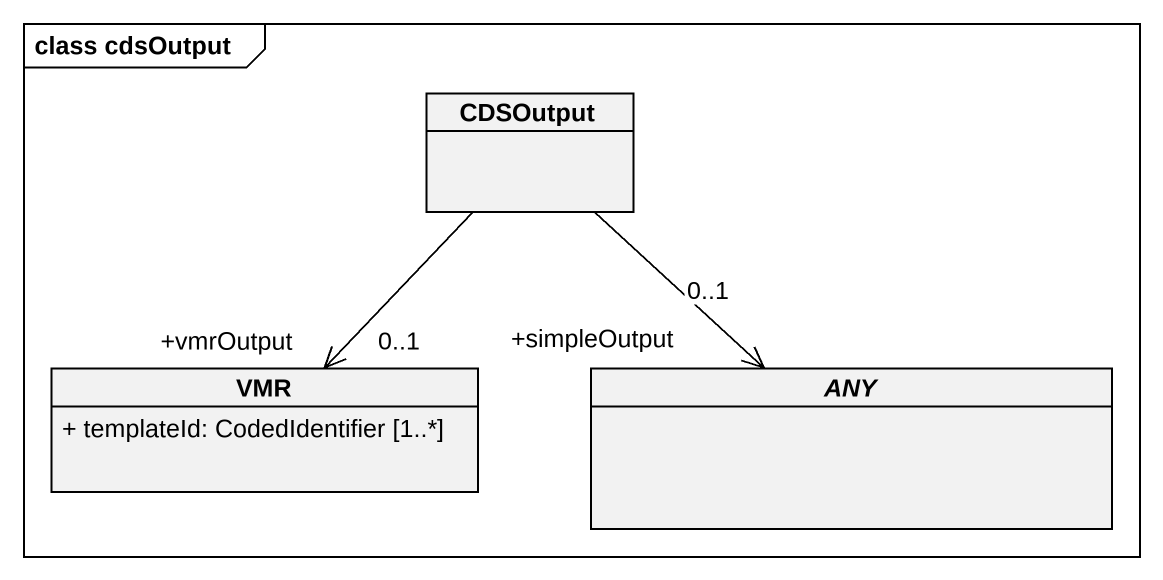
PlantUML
@startuml
mainframe class cdsOutput
hide circle
hide empty members
skinparam classAttributeIconSize 0
class CDSOutput
class VMR {
  + templateId: CodedIdentifier [1..*]
}
abstract class ANY
CDSOutput --> "+vmrOutput\n0..1" VMR
CDSOutput --> "+simpleOutput\n0..1" ANY
@enduml
